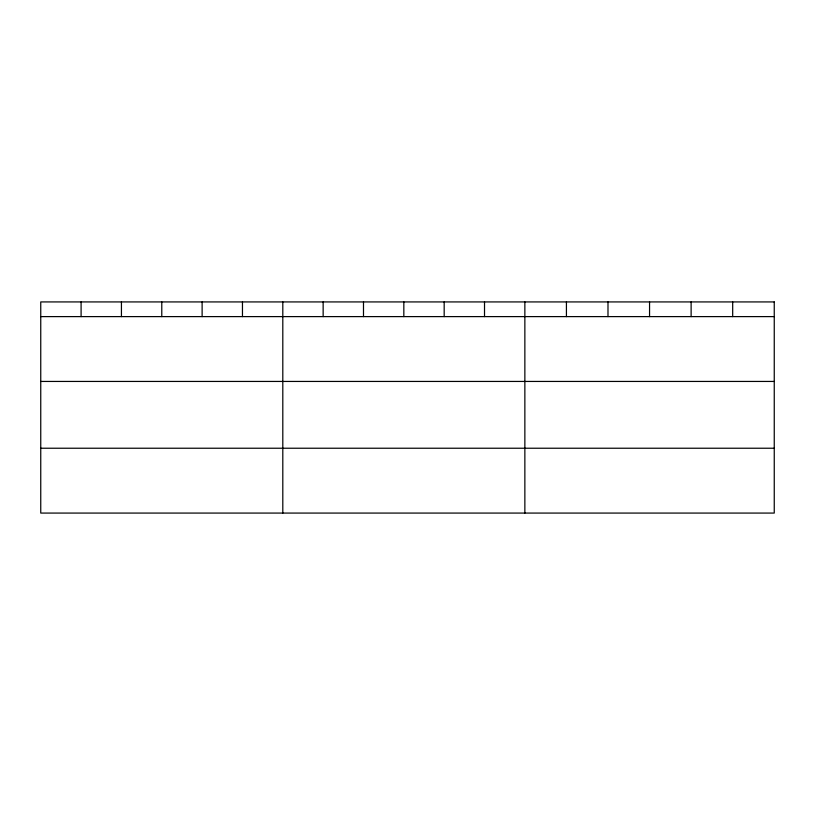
<?xml version="1.0" encoding="UTF-8"?>
<svg xmlns="http://www.w3.org/2000/svg" width="815" height="815" viewBox="0 0 815 815"><rect width="100%" height="100%" fill="white"/><g stroke="black" fill="none" stroke-linecap="round" stroke-linejoin="round"><path stroke-width="1.22" d="M40.75 316.607L774.25 316.607M40.75 381.44L774.25 381.44M40.75 448.23L774.25 448.23M732.685 301.927L732.685 316.607M691.12 301.927L691.12 316.607M649.555 301.927L649.555 316.607M607.99 301.927L607.99 316.607M566.425 301.927L566.425 316.607M524.86 301.927L524.86 513.073M484.518 301.927L484.518 316.607M444.175 301.927L444.175 316.607M403.832 301.927L403.832 316.607M363.49 301.927L363.49 316.607M323.147 301.927L323.147 316.607M282.805 301.927L282.805 513.073M242.463 301.927L242.463 316.607M202.12 301.927L202.12 316.607M161.778 301.927L161.778 316.607M121.435 301.927L121.435 316.607M81.093 301.927L81.093 316.607M774.25 301.927L40.75 301.927L40.75 513.073L774.25 513.073L774.25 301.927"/></g></svg>
